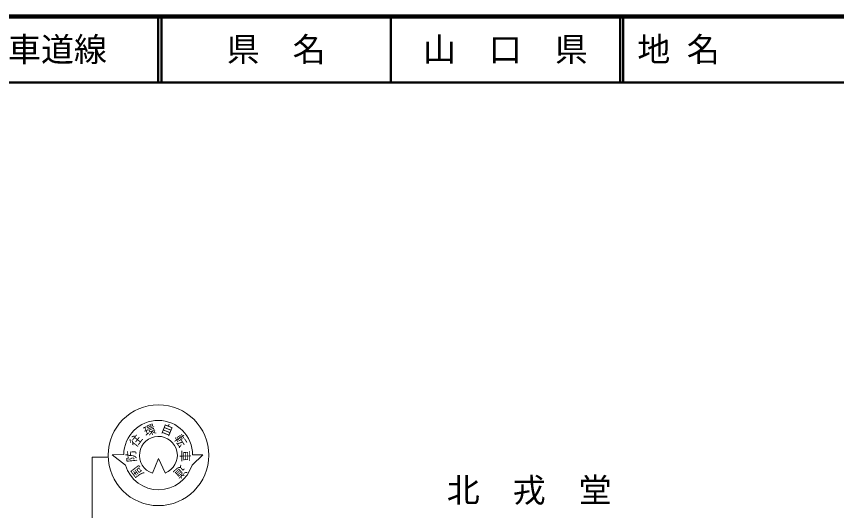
# Model space of a CAD drawing. Units: millimetres, scale not verified. Extents: x 40000 to 680000, y 20000 to 380000.
# Drawn here: x 276256 to 400582, y 305123 to 380000 of the extents above; entities that cross this region are included whole.
import ezdxf
from ezdxf.enums import TextEntityAlignment as Align

# ---------------------------------------------------------------- set-up
doc = ezdxf.new("R2010")
doc.units = ezdxf.units.MM
doc.header["$LTSCALE"] = 1000
for name, color, linetype, lineweight in [('M-BMK-HTXT', 7, 'Continuous', 13), ('M-STR-STRC', 7, 'Continuous', 13), ('M-TTL', 2, 'Continuous', 140), ('M-TTL-LINE', 7, 'Continuous', 50)]:
    doc.layers.add(name, color=color, linetype=linetype, lineweight=lineweight)
doc.layers.add('M-TTL-TXT', color=7, linetype='Continuous')
doc.styles.add('ＭＳ ゴシック', font='')
doc.styles.get('ＭＳ ゴシック').set_extended_font_data('MS Gothic')

msp = doc.modelspace()

# ---------------------------------------------------------------- linework, layer by layer
at = {"layer": 'M-STR-STRC'}
for p, q in [((292527, 313602), (290758, 313562)), ((290758, 313562), (292773, 311998)), ((304537, 313573), (302883, 312026)), ((302969, 313555), (304537, 313573)), ((290142, 313237), (287725, 313237)), ((287725, 313237), (287725, 300662)), ((296880, 310781), (297800, 313039)), ((297800, 313039), (298811, 310826))]:
    msp.add_line(p, q, dxfattribs=at)
msp.add_circle((297791, 313508), 7630, dxfattribs=at)
for centre, radius, start, end in [((297747, 313561), 5222, 359.93402, 179.54548), ((297782, 313494), 2869, 291.1103, 251.6855), ((297824, 313562), 5288, 197.21134, 343.11438)]:
    msp.add_arc(centre, radius, start, end, dxfattribs=at)
at = {"layer": 'M-TTL'}
msp.add_line((680000, 380000), (40000, 380000), dxfattribs=at)
at = {"layer": 'M-TTL-LINE'}
for p, q in [((297750, 380000), (297750, 370000)), ((298250, 380000), (298250, 370000)), ((333000, 380000), (333000, 370000)), ((367750, 380000), (367750, 370000)), ((368250, 380000), (368250, 370000)), ((40000, 370000), (680000, 370000))]:
    msp.add_line(p, q, dxfattribs=at)

# ---------------------------------------------------------------- texts
at = {"layer": 'M-BMK-HTXT', "style": 'ＭＳ ゴシック'}
msp.add_text('北\u3000戎\u3000堂', height=3666, dxfattribs=at).set_placement((341494, 305296), align=Align.BOTTOM_LEFT)
at = {"layer": 'M-STR-STRC', "style": 'ＭＳ ゴシック'}
for s, rotation, p in [('環', 21.654, (296469, 317279)), ('自', 338.016, (299104, 317363)), ('往', 52.232, (294361, 315726)), ('転', 302.516, (301135, 315707)), ('防', 95.752, (293688, 313361)), ('車', 270.636, (301809, 313387)), ('道', 222.601, (301076, 310981)), ('周', 126.992, (294580, 311028))]:
    msp.add_text(s, height=1320, rotation=rotation, dxfattribs=at).set_placement(p, align=Align.MIDDLE_CENTER)
at = {"layer": 'M-TTL-TXT', "style": 'ＭＳ ゴシック'}
for s, p in [('一般県道\u3000山口防府小郡自転車道線', (209969, 375000)), ('地 名', (370380, 375000))]:
    msp.add_text(s, height=3666, dxfattribs=at).set_placement(p, align=Align.MIDDLE_LEFT)
for s, p in [('県\u3000名', (315625, 375000)), ('山\u3000口\u3000県', (350375, 375000))]:
    msp.add_text(s, height=3666, dxfattribs=at).set_placement(p, align=Align.MIDDLE_CENTER)

doc.saveas('drawing.dxf')
